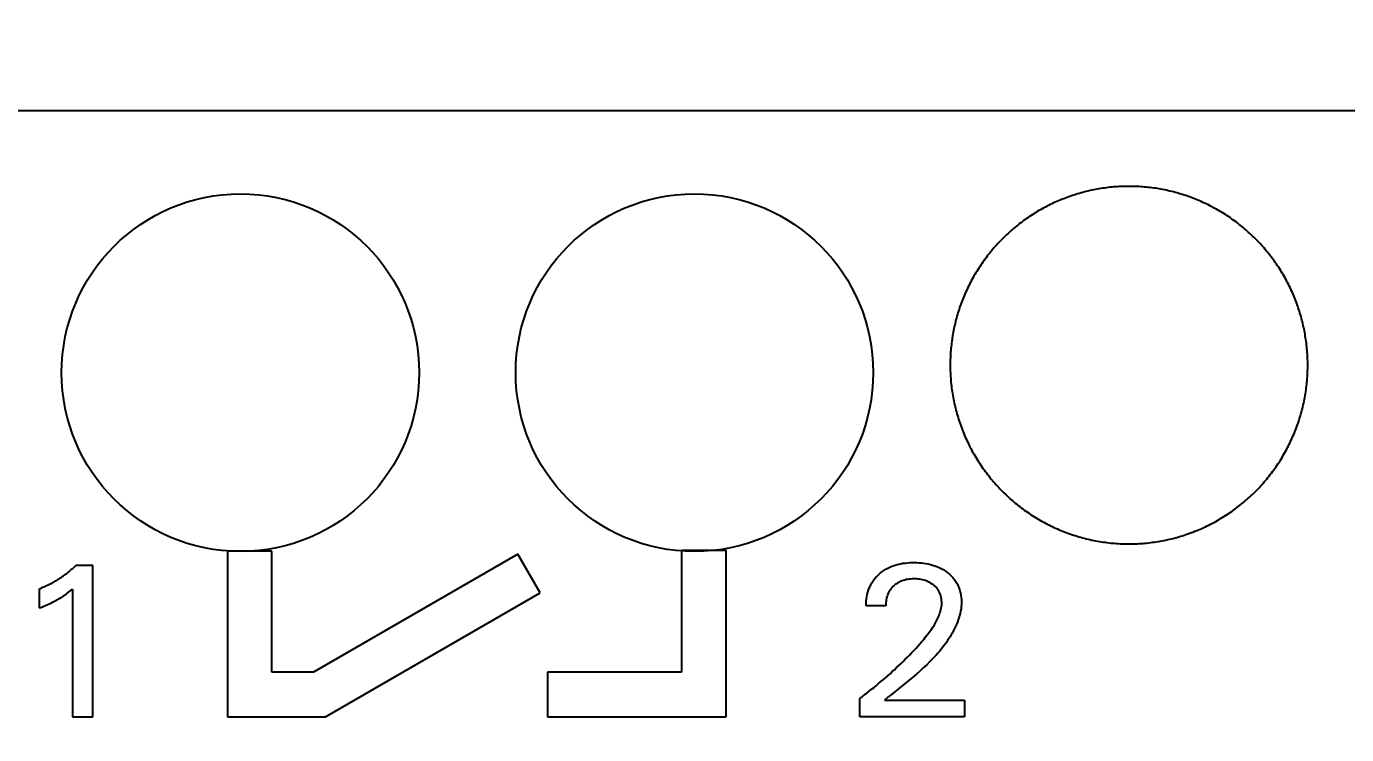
# Model space of a CAD drawing. Extents: x 0 to 420, y 0 to 297.
# Drawn here: x 113.68 to 128.45, y 148.66 to 156.59 of the extents above; entities that cross this region are included whole.
import ezdxf
from ezdxf.enums import TextEntityAlignment as Align

# ---------------------------------------------------------------- set-up
doc = ezdxf.new("R2010")
doc.units = 0
doc.header["$LTSCALE"] = 23.1
for name, color, linetype in [('10000_FRONT', 7, 'CONTINUOUS'), ('10100_DIM_FRONT', 7, 'CONTINUOUS'), ('10500_FRONT_LABELING', 7, 'CONTINUOUS')]:
    doc.layers.add(name, color=color, linetype=linetype)
doc.dimstyles.get("Standard").update_dxf_attribs({"dimtxt": 2.5, "dimasz": 2.5, "dimexe": 1.25, "dimexo": 0.625, "dimtad": 1, "dimcen": 2.5, "dimazin": 3, "dimtfac": 1, "dimtmove": 0, "dimatfit": 3})

# ---------------------------------------------------------------- blocks, each defined once
blk = doc.blocks.new('*D0')
at = {"layer": '10100_DIM_FRONT', "linetype": 'CONTINUOUS'}
for p, q in [((110.808052, 150.134362), (110.808052, 134.632386)), ((146.308052, 150.134362), (146.308052, 134.632386)), ((110.808052, 136.632386), (128.558052, 136.632386)), ((146.308052, 136.632386), (128.558052, 136.632386))]:
    blk.add_line(p, q, dxfattribs=at)
for points in [[(114.308052, 137.132386), (110.808052, 136.632386), (114.308052, 136.132386)], [(142.808052, 136.132386), (146.308052, 136.632386), (142.808052, 137.132386)]]:
    blk.add_solid(points, dxfattribs=at)
blk.add_text('35,5', height=3.5, dxfattribs=at).set_placement((124.727394, 137.507386), (134.227394, 137.507386), align=Align.FIT)
blk = doc.blocks.new('*D1')
at = {"layer": '10100_DIM_FRONT', "linetype": 'CONTINUOUS'}
for p, q in [((146.308, 189.647), (146.308, 124.898)), ((102.808, 149.198), (102.808, 124.898)), ((102.808, 126.898), (124.558, 126.898)), ((146.308, 126.898), (124.558, 126.898))]:
    blk.add_line(p, q, dxfattribs=at)
for points in [[(106.308, 127.398), (102.808, 126.898), (106.308, 126.398)], [(142.808, 126.398), (146.308, 126.898), (142.808, 127.398)]]:
    blk.add_solid(points, dxfattribs=at)
blk.add_text('43,5', height=3.5, dxfattribs=at).set_placement((120.525, 127.773), (130.275, 127.773), align=Align.FIT)

msp = doc.modelspace()

# ---------------------------------------------------------------- linework, layer by layer
at = {"layer": '10000_FRONT', "color": 7, "linetype": 'CONTINUOUS'}
for p, q in [((110.808, 155.648), (146.308, 155.648)), ((115.933, 150.717), (115.933, 148.863)), ((116.43, 150.717), (115.933, 150.717)), ((116.43, 149.364), (116.43, 150.717)), ((119.18, 150.682), (116.896, 149.364)), ((119.43, 150.249), (119.18, 150.682)), ((121.011, 150.723), (121.011, 149.363)), ((121.511, 150.723), (121.011, 150.723)), ((121.511, 148.863), (121.511, 150.723)), ((117.028, 148.863), (119.43, 150.249)), ((116.896, 149.364), (116.43, 149.364)), ((119.511, 149.363), (119.511, 148.863)), ((121.011, 149.363), (119.511, 149.363)), ((115.933, 148.863), (117.028, 148.863)), ((119.511, 148.863), (121.511, 148.863))]:
    msp.add_line(p, q, dxfattribs=at)
for points in [[(128.018, 152.798), (128.018, 152.819), (128.018, 152.839), (128.017, 152.86), (128.016, 152.88), (128.015, 152.9), (128.014, 152.921), (128.013, 152.941), (128.011, 152.961), (128.01, 152.982), (128.008, 153.002), (128.005, 153.022), (128.003, 153.042), (128, 153.063), (127.998, 153.083), (127.995, 153.103), (127.991, 153.123), (127.988, 153.143), (127.985, 153.163), (127.981, 153.183), (127.977, 153.203), (127.972, 153.222), (127.968, 153.242), (127.963, 153.262), (127.959, 153.282), (127.954, 153.302), (127.948, 153.321), (127.943, 153.341), (127.937, 153.361), (127.931, 153.38), (127.925, 153.4), (127.919, 153.419), (127.913, 153.439), (127.906, 153.458), (127.899, 153.478), (127.892, 153.497), (127.885, 153.516), (127.877, 153.535), (127.87, 153.554), (127.862, 153.573), (127.854, 153.592), (127.846, 153.611), (127.837, 153.629), (127.829, 153.648), (127.82, 153.666), (127.811, 153.684), (127.802, 153.703), (127.792, 153.721), (127.783, 153.739), (127.773, 153.757), (127.764, 153.774), (127.754, 153.792), (127.743, 153.81), (127.733, 153.827), (127.722, 153.844), (127.712, 153.862), (127.701, 153.879), (127.69, 153.896), (127.678, 153.913), (127.667, 153.93), (127.655, 153.947), (127.643, 153.963), (127.631, 153.98), (127.619, 153.996), (127.607, 154.013), (127.594, 154.029), (127.581, 154.045), (127.569, 154.061), (127.555, 154.077), (127.542, 154.093), (127.529, 154.109), (127.515, 154.124), (127.502, 154.139), (127.488, 154.154), (127.474, 154.169), (127.46, 154.184), (127.446, 154.199), (127.431, 154.213), (127.417, 154.228), (127.402, 154.242), (127.387, 154.256), (127.372, 154.27), (127.357, 154.283), (127.342, 154.297), (127.327, 154.31), (127.311, 154.324), (127.296, 154.337), (127.28, 154.35), (127.264, 154.362), (127.248, 154.375), (127.232, 154.388), (127.216, 154.4), (127.199, 154.412), (127.182, 154.424), (127.166, 154.436), (127.149, 154.448), (127.132, 154.459), (127.115, 154.47), (127.097, 154.482), (127.08, 154.493), (127.062, 154.504), (127.045, 154.514), (127.027, 154.525), (127.009, 154.535), (126.991, 154.545), (126.973, 154.555), (126.955, 154.565), (126.937, 154.574), (126.919, 154.584), (126.9, 154.593), (126.882, 154.602), (126.864, 154.61), (126.845, 154.619), (126.826, 154.627), (126.808, 154.635), (126.789, 154.643), (126.77, 154.651), (126.751, 154.659), (126.732, 154.666), (126.713, 154.673), (126.694, 154.68), (126.674, 154.687), (126.655, 154.694), (126.636, 154.7), (126.616, 154.706), (126.597, 154.712), (126.577, 154.718), (126.557, 154.724), (126.537, 154.729), (126.517, 154.735), (126.497, 154.74), (126.477, 154.744), (126.457, 154.749), (126.437, 154.754), (126.417, 154.758), (126.397, 154.762), (126.376, 154.766), (126.356, 154.769), (126.336, 154.773), (126.315, 154.776), (126.295, 154.779), (126.275, 154.781), (126.254, 154.784), (126.234, 154.786), (126.214, 154.788), (126.193, 154.79), (126.173, 154.792), (126.153, 154.793), (126.132, 154.795), (126.112, 154.796), (126.091, 154.797), (126.071, 154.797), (126.051, 154.798), (126.03, 154.798), (126.01, 154.798), (125.989, 154.798), (125.969, 154.797), (125.948, 154.797), (125.928, 154.796), (125.907, 154.795), (125.887, 154.794), (125.866, 154.792), (125.846, 154.791), (125.825, 154.789), (125.805, 154.787), (125.784, 154.784), (125.764, 154.782), (125.743, 154.779), (125.723, 154.776), (125.702, 154.773), (125.682, 154.77), (125.662, 154.766), (125.642, 154.762), (125.621, 154.758), (125.601, 154.754), (125.581, 154.75), (125.561, 154.745), (125.541, 154.74), (125.522, 154.735), (125.502, 154.73), (125.482, 154.725), (125.463, 154.719), (125.443, 154.713), (125.423, 154.708), (125.404, 154.701), (125.385, 154.695), (125.365, 154.688), (125.346, 154.682), (125.327, 154.675), (125.308, 154.667), (125.288, 154.66), (125.269, 154.653), (125.25, 154.645), (125.231, 154.637), (125.213, 154.629), (125.194, 154.62), (125.175, 154.612), (125.156, 154.603), (125.138, 154.594), (125.119, 154.585)], [(125.119, 154.585), (125.101, 154.575), (125.083, 154.566), (125.064, 154.556), (125.046, 154.546), (125.029, 154.536), (125.011, 154.526), (124.993, 154.515), (124.976, 154.505), (124.958, 154.494), (124.941, 154.483), (124.924, 154.472), (124.907, 154.461), (124.89, 154.449), (124.873, 154.438), (124.856, 154.426), (124.84, 154.414), (124.823, 154.402), (124.807, 154.39), (124.791, 154.377), (124.775, 154.365), (124.759, 154.352), (124.743, 154.339), (124.727, 154.326), (124.712, 154.313), (124.697, 154.299), (124.681, 154.286), (124.666, 154.272), (124.651, 154.258), (124.636, 154.244), (124.621, 154.229), (124.607, 154.215), (124.592, 154.2), (124.578, 154.185), (124.563, 154.171), (124.549, 154.155), (124.536, 154.14), (124.522, 154.125), (124.508, 154.11), (124.495, 154.094), (124.482, 154.078), (124.469, 154.063), (124.456, 154.047), (124.443, 154.031), (124.431, 154.015), (124.419, 153.999), (124.406, 153.982), (124.394, 153.966), (124.383, 153.949), (124.371, 153.932), (124.36, 153.916), (124.348, 153.899), (124.337, 153.882), (124.326, 153.864), (124.315, 153.847), (124.305, 153.83), (124.294, 153.812), (124.284, 153.795), (124.274, 153.777), (124.264, 153.759), (124.254, 153.741), (124.245, 153.723), (124.235, 153.705), (124.226, 153.686), (124.217, 153.668), (124.208, 153.649), (124.2, 153.63), (124.191, 153.612), (124.183, 153.593), (124.175, 153.574), (124.167, 153.555), (124.159, 153.536), (124.152, 153.517), (124.145, 153.498), (124.138, 153.479), (124.131, 153.46), (124.124, 153.441), (124.118, 153.421), (124.111, 153.402), (124.105, 153.383), (124.1, 153.363), (124.094, 153.344), (124.089, 153.324), (124.083, 153.304), (124.078, 153.285), (124.073, 153.265), (124.069, 153.245), (124.064, 153.225), (124.06, 153.205), (124.056, 153.185), (124.052, 153.165), (124.048, 153.145), (124.045, 153.125), (124.042, 153.105), (124.039, 153.085), (124.036, 153.065), (124.033, 153.044), (124.031, 153.024), (124.029, 153.003), (124.027, 152.983), (124.025, 152.962), (124.023, 152.942), (124.022, 152.921), (124.021, 152.901), (124.02, 152.88), (124.019, 152.86), (124.018, 152.839), (124.018, 152.819), (124.018, 152.798)], [(124.018, 152.798), (124.018, 152.777), (124.019, 152.755), (124.019, 152.734), (124.02, 152.713), (124.021, 152.691), (124.022, 152.67), (124.024, 152.649), (124.025, 152.628), (124.027, 152.607), (124.029, 152.586), (124.032, 152.565), (124.034, 152.544), (124.037, 152.523), (124.04, 152.502), (124.043, 152.481), (124.047, 152.46), (124.05, 152.439), (124.054, 152.418), (124.059, 152.398), (124.063, 152.377), (124.067, 152.356), (124.072, 152.336), (124.077, 152.315), (124.082, 152.295), (124.088, 152.274), (124.094, 152.254), (124.099, 152.233), (124.106, 152.213), (124.112, 152.193), (124.118, 152.172), (124.125, 152.152), (124.132, 152.132), (124.14, 152.112), (124.147, 152.092), (124.155, 152.072), (124.162, 152.052), (124.171, 152.032), (124.179, 152.012), (124.187, 151.993), (124.196, 151.974), (124.205, 151.954), (124.214, 151.935), (124.223, 151.916), (124.232, 151.897), (124.242, 151.878), (124.252, 151.86), (124.262, 151.841), (124.272, 151.822), (124.283, 151.804), (124.293, 151.786), (124.304, 151.768), (124.315, 151.749), (124.326, 151.731), (124.338, 151.714), (124.349, 151.696), (124.361, 151.678), (124.373, 151.661), (124.385, 151.643), (124.397, 151.626), (124.41, 151.609), (124.423, 151.592), (124.436, 151.575), (124.449, 151.558), (124.462, 151.541), (124.476, 151.524), (124.49, 151.508), (124.504, 151.492), (124.518, 151.476), (124.532, 151.46), (124.546, 151.444), (124.561, 151.428), (124.575, 151.413), (124.59, 151.398), (124.605, 151.383), (124.62, 151.368), (124.635, 151.353), (124.651, 151.338), (124.666, 151.324), (124.682, 151.31), (124.698, 151.296), (124.714, 151.282), (124.73, 151.268), (124.746, 151.254), (124.763, 151.241), (124.779, 151.228), (124.796, 151.215), (124.813, 151.202), (124.83, 151.189), (124.847, 151.177), (124.865, 151.164), (124.882, 151.152), (124.9, 151.14), (124.917, 151.128), (124.935, 151.116), (124.954, 151.105), (124.972, 151.093), (124.99, 151.082), (125.009, 151.071), (125.027, 151.061), (125.046, 151.05), (125.065, 151.04), (125.083, 151.03), (125.102, 151.02), (125.121, 151.01), (125.14, 151.001), (125.16, 150.992), (125.179, 150.983), (125.198, 150.974), (125.218, 150.965), (125.237, 150.957), (125.257, 150.949), (125.276, 150.941), (125.296, 150.933), (125.316, 150.925), (125.336, 150.918), (125.356, 150.911), (125.376, 150.904), (125.396, 150.897), (125.417, 150.891), (125.437, 150.884), (125.457, 150.878), (125.478, 150.872), (125.499, 150.867), (125.519, 150.861), (125.54, 150.856), (125.561, 150.851), (125.582, 150.846), (125.603, 150.841), (125.624, 150.837), (125.645, 150.833), (125.666, 150.829), (125.687, 150.825), (125.709, 150.822), (125.73, 150.819), (125.751, 150.816), (125.772, 150.813), (125.793, 150.811), (125.814, 150.808), (125.836, 150.806), (125.857, 150.805), (125.878, 150.803), (125.899, 150.802), (125.92, 150.8), (125.942, 150.799), (125.963, 150.799), (125.984, 150.798), (126.005, 150.798), (126.027, 150.798), (126.048, 150.798), (126.069, 150.799), (126.091, 150.799), (126.112, 150.8), (126.133, 150.801), (126.155, 150.803), (126.176, 150.804), (126.197, 150.806), (126.219, 150.808), (126.24, 150.81), (126.262, 150.813), (126.283, 150.816), (126.304, 150.819), (126.326, 150.822), (126.347, 150.825), (126.368, 150.829), (126.389, 150.833), (126.41, 150.837), (126.431, 150.841), (126.452, 150.846), (126.472, 150.85), (126.493, 150.855), (126.514, 150.86), (126.534, 150.866), (126.555, 150.871), (126.575, 150.877), (126.596, 150.883), (126.616, 150.889), (126.636, 150.896), (126.656, 150.903), (126.677, 150.909), (126.697, 150.917), (126.717, 150.924), (126.736, 150.931), (126.756, 150.939), (126.776, 150.947), (126.796, 150.955), (126.816, 150.964), (126.835, 150.972), (126.855, 150.981), (126.874, 150.99), (126.893, 151), (126.913, 151.009), (126.932, 151.019), (126.951, 151.029), (126.97, 151.039), (126.989, 151.049), (127.007, 151.06), (127.026, 151.07), (127.044, 151.081), (127.062, 151.092)], [(127.062, 151.092), (127.08, 151.103), (127.098, 151.115), (127.116, 151.126), (127.134, 151.138), (127.151, 151.15), (127.169, 151.162), (127.186, 151.175), (127.203, 151.187), (127.22, 151.2), (127.237, 151.213), (127.254, 151.226), (127.271, 151.239), (127.287, 151.252), (127.304, 151.266), (127.32, 151.279), (127.336, 151.293), (127.352, 151.308), (127.368, 151.322), (127.383, 151.336), (127.399, 151.351), (127.414, 151.366), (127.43, 151.381), (127.445, 151.396), (127.46, 151.412), (127.474, 151.427), (127.489, 151.443), (127.503, 151.459), (127.518, 151.475), (127.532, 151.491), (127.545, 151.507), (127.559, 151.523), (127.572, 151.54), (127.586, 151.556), (127.599, 151.573), (127.612, 151.59), (127.624, 151.607), (127.637, 151.624), (127.649, 151.641), (127.661, 151.658), (127.673, 151.676), (127.685, 151.693), (127.697, 151.711), (127.708, 151.729), (127.72, 151.747), (127.731, 151.765), (127.741, 151.783), (127.752, 151.801), (127.763, 151.82), (127.773, 151.839), (127.783, 151.857), (127.793, 151.876), (127.803, 151.895), (127.812, 151.914), (127.822, 151.934), (127.831, 151.953), (127.84, 151.972), (127.848, 151.992), (127.857, 152.011), (127.865, 152.031), (127.873, 152.051), (127.881, 152.071), (127.889, 152.09), (127.896, 152.11), (127.903, 152.13), (127.91, 152.15), (127.917, 152.17), (127.924, 152.19), (127.93, 152.211), (127.936, 152.231), (127.942, 152.251), (127.948, 152.272), (127.953, 152.292), (127.958, 152.312), (127.963, 152.333), (127.968, 152.354), (127.973, 152.374), (127.977, 152.395), (127.981, 152.416), (127.985, 152.437), (127.989, 152.458), (127.992, 152.478), (127.996, 152.499), (127.999, 152.521), (128.002, 152.542), (128.004, 152.563), (128.007, 152.584), (128.009, 152.606), (128.011, 152.627), (128.012, 152.648), (128.014, 152.67), (128.015, 152.691), (128.016, 152.712), (128.017, 152.734), (128.018, 152.755), (128.018, 152.777), (128.018, 152.798)]]:
    msp.add_lwpolyline(points, dxfattribs=at)
for centre in [(116.077, 152.714), (121.157, 152.714)]:
    msp.add_circle(centre, 2, dxfattribs=at)
at = {"layer": '10500_FRONT_LABELING', "color": 7, "linetype": 'CONTINUOUS'}
for p, q in [((114.427, 150.555), (114.234, 150.555)), ((114.427, 148.864), (114.427, 150.555)), ((113.827, 150.293), (113.827, 150.081)), ((114.199, 150.292), (114.199, 148.864)), ((123.297, 150.105), (123.077, 150.105)), ((123.007, 148.864), (123.007, 149.068)), ((123.284, 149.05), (124.179, 149.05)), ((124.179, 149.05), (124.179, 148.864)), ((114.199, 148.864), (114.427, 148.864)), ((124.179, 148.864), (123.007, 148.864))]:
    msp.add_line(p, q, dxfattribs=at)
for points in [[(114.234, 150.555), (114.226, 150.547), (114.218, 150.539), (114.21, 150.532), (114.202, 150.524), (114.193, 150.517), (114.185, 150.51), (114.177, 150.503), (114.168, 150.495), (114.16, 150.488), (114.151, 150.481), (114.142, 150.474), (114.134, 150.468), (114.125, 150.461), (114.116, 150.454), (114.107, 150.448), (114.098, 150.441), (114.089, 150.435), (114.08, 150.428), (114.071, 150.422), (114.062, 150.416), (114.053, 150.41), (114.043, 150.404), (114.034, 150.398), (114.025, 150.392), (114.015, 150.386), (114.006, 150.38), (113.996, 150.375), (113.987, 150.369), (113.977, 150.364), (113.967, 150.358), (113.957, 150.353), (113.948, 150.348), (113.938, 150.343), (113.928, 150.338), (113.918, 150.333), (113.908, 150.328), (113.898, 150.324), (113.888, 150.319), (113.878, 150.314), (113.868, 150.31), (113.857, 150.306), (113.847, 150.301), (113.837, 150.297), (113.827, 150.293)], [(123.077, 150.105), (123.077, 150.131), (123.078, 150.156), (123.081, 150.182), (123.085, 150.207), (123.09, 150.233), (123.096, 150.258), (123.104, 150.282), (123.113, 150.306), (123.118, 150.318), (123.124, 150.33), (123.129, 150.341), (123.135, 150.353), (123.142, 150.364), (123.149, 150.375), (123.156, 150.385), (123.163, 150.396), (123.171, 150.406), (123.18, 150.416), (123.188, 150.425), (123.197, 150.435), (123.215, 150.453), (123.234, 150.47), (123.255, 150.486), (123.276, 150.5), (123.297, 150.514), (123.32, 150.527), (123.343, 150.538), (123.367, 150.548), (123.391, 150.557), (123.415, 150.564), (123.44, 150.571), (123.465, 150.576), (123.49, 150.581), (123.516, 150.584), (123.541, 150.587), (123.567, 150.589), (123.593, 150.589), (123.618, 150.59), (123.644, 150.589), (123.67, 150.588), (123.695, 150.586), (123.721, 150.583), (123.746, 150.579), (123.771, 150.574), (123.796, 150.568), (123.821, 150.562), (123.845, 150.554), (123.869, 150.545), (123.893, 150.535), (123.916, 150.523), (123.938, 150.511), (123.96, 150.497), (123.981, 150.482), (124.001, 150.466), (124.011, 150.458), (124.021, 150.449), (124.03, 150.44), (124.039, 150.431), (124.047, 150.421), (124.056, 150.412), (124.064, 150.402), (124.071, 150.391), (124.078, 150.381), (124.085, 150.37), (124.092, 150.359), (124.098, 150.347), (124.103, 150.336), (124.109, 150.324), (124.114, 150.312), (124.118, 150.3), (124.122, 150.288), (124.126, 150.275), (124.13, 150.263), (124.133, 150.251), (124.138, 150.225), (124.141, 150.2), (124.143, 150.174), (124.144, 150.149), (124.144, 150.123), (124.142, 150.097), (124.139, 150.072), (124.135, 150.047), (124.129, 150.021), (124.123, 149.996), (124.116, 149.971), (124.108, 149.947), (124.099, 149.922), (124.089, 149.898), (124.078, 149.874), (124.067, 149.851), (124.055, 149.828), (124.043, 149.805), (124.03, 149.782), (124.017, 149.76), (124.004, 149.738), (123.989, 149.717), (123.975, 149.696), (123.96, 149.675), (123.945, 149.654), (123.929, 149.634), (123.913, 149.614), (123.897, 149.594), (123.88, 149.575), (123.863, 149.555), (123.828, 149.518), (123.792, 149.481), (123.755, 149.445), (123.717, 149.41), (123.679, 149.375), (123.64, 149.341), (123.6, 149.308), (123.56, 149.275), (123.52, 149.242), (123.48, 149.21), (123.44, 149.178), (123.401, 149.146), (123.361, 149.114), (123.322, 149.082), (123.284, 149.05)], [(123.007, 149.068), (123.033, 149.088), (123.06, 149.109), (123.087, 149.13), (123.113, 149.151), (123.139, 149.172), (123.166, 149.193), (123.192, 149.214), (123.217, 149.236), (123.243, 149.257), (123.269, 149.279), (123.294, 149.301), (123.32, 149.324), (123.345, 149.346), (123.37, 149.369), (123.395, 149.391), (123.419, 149.414), (123.444, 149.437), (123.468, 149.46), (123.492, 149.484), (123.516, 149.508), (123.54, 149.531), (123.564, 149.555), (123.587, 149.58), (123.61, 149.604), (123.633, 149.629), (123.656, 149.654), (123.678, 149.679), (123.7, 149.705), (123.722, 149.73), (123.743, 149.757), (123.764, 149.783), (123.784, 149.81), (123.804, 149.837), (123.823, 149.865), (123.841, 149.894), (123.849, 149.908), (123.858, 149.923), (123.866, 149.938), (123.873, 149.953), (123.881, 149.968), (123.888, 149.984), (123.894, 149.999), (123.9, 150.015), (123.906, 150.031), (123.911, 150.048), (123.915, 150.064), (123.918, 150.081), (123.921, 150.097), (123.923, 150.114), (123.924, 150.131), (123.923, 150.148), (123.922, 150.164), (123.92, 150.181), (123.917, 150.198), (123.913, 150.214), (123.908, 150.23), (123.902, 150.246), (123.895, 150.262), (123.886, 150.276), (123.882, 150.283), (123.877, 150.29), (123.867, 150.304), (123.856, 150.316), (123.843, 150.328), (123.83, 150.339), (123.817, 150.349), (123.803, 150.358), (123.788, 150.367), (123.773, 150.374), (123.758, 150.381), (123.742, 150.387), (123.726, 150.392), (123.709, 150.396), (123.693, 150.399), (123.676, 150.402), (123.659, 150.404), (123.643, 150.406), (123.626, 150.406), (123.609, 150.407), (123.592, 150.406), (123.575, 150.405), (123.558, 150.404), (123.542, 150.401), (123.525, 150.398), (123.509, 150.394), (123.493, 150.39), (123.477, 150.384), (123.461, 150.378), (123.446, 150.37), (123.431, 150.362), (123.417, 150.353), (123.403, 150.343), (123.39, 150.332), (123.378, 150.321), (123.366, 150.308), (123.355, 150.295), (123.345, 150.282), (123.336, 150.267), (123.328, 150.253), (123.321, 150.237), (123.315, 150.222), (123.31, 150.205), (123.306, 150.189), (123.303, 150.172), (123.3, 150.156), (123.298, 150.139), (123.297, 150.122), (123.297, 150.105)], [(113.827, 150.081), (113.844, 150.088), (113.861, 150.095), (113.879, 150.102), (113.896, 150.11), (113.913, 150.117), (113.93, 150.125), (113.947, 150.132), (113.964, 150.14), (113.981, 150.149), (113.997, 150.157), (114.014, 150.166), (114.03, 150.175), (114.047, 150.184), (114.063, 150.194), (114.071, 150.198), (114.079, 150.203), (114.087, 150.208), (114.094, 150.214), (114.102, 150.219), (114.11, 150.224), (114.118, 150.229), (114.125, 150.235), (114.133, 150.24), (114.14, 150.246), (114.155, 150.257), (114.17, 150.269), (114.185, 150.28), (114.199, 150.292)]]:
    msp.add_lwpolyline(points, dxfattribs=at)

# ---------------------------------------------------------------- dimensions: what is measured, and where the dimension line sits
at = {"layer": '10100_DIM_FRONT', "linetype": 'CONTINUOUS'}
for base, p1, p2, picture, middle in [((146.308, 126.898), (102.808, 149.198), (146.308, 189.647), '*D1', (125.4, 129.523)), ((146.308, 136.632), (110.808, 150.134), (146.308, 150.134), '*D0', (129.477, 139.257))]:
    dim = msp.add_linear_dim(base=base, p1=p1, p2=p2, dimstyle='Standard', dxfattribs=at)
    dim.commit()
    dim.dimension.update_dxf_attribs({"geometry": picture, "text_midpoint": middle, "dimtype": 128})

doc.saveas('drawing.dxf')
